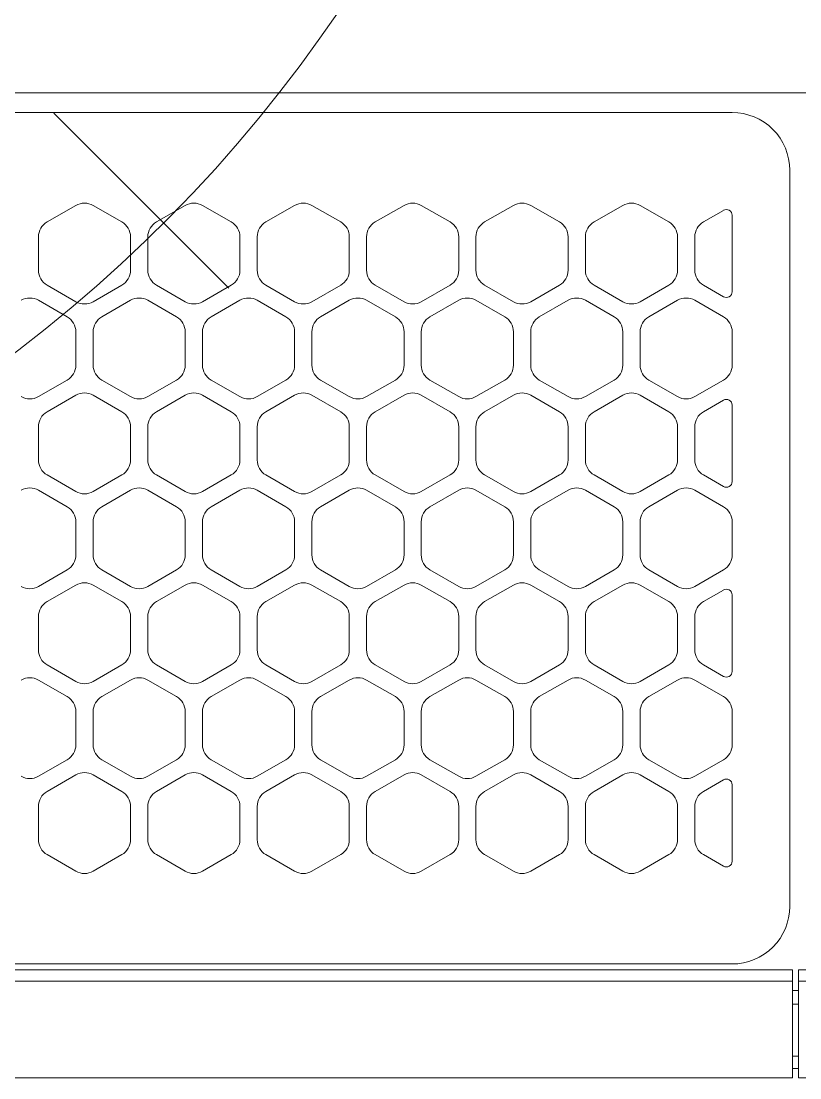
# Model space of a CAD drawing. Units: millimetres at full size, sheet at 1:30. Extents: x -17796 to 21385, y -23279 to 7734.
# Drawn here: x -13688 to -13620.3, y -1545.4 to -1453.5 of the extents above; entities that cross this region are included whole.
import ezdxf

# ---------------------------------------------------------------- set-up
doc = ezdxf.new("R2010")
doc.units = ezdxf.units.MM
doc.header["$LTSCALE"] = 30
doc.linetypes.add('CHAIN1', pattern=[8, 5, -1, 1, -1])
doc.layers.add('0-1_(W)電灯', color=253, linetype='Continuous', lineweight=18)
doc.layers.add('E-0_通り芯', color=134, linetype='Continuous', lineweight=9)

msp = doc.modelspace()

# ---------------------------------------------------------------- linework, layer by layer
at = {"layer": '0-1_(W)電灯'}
for p, q in [((-13906.22, -1459.78), (-13335.22, -1459.78)), ((-13626.22, -1461.48), (-13895.72, -1461.48)), ((-13621.22, -1530.48), (-13621.22, -1466.48)), ((-13683.22, -1469.55), (-13685.72, -1470.99)), ((-13679.22, -1470.99), (-13681.72, -1469.55)), ((-13673.72, -1469.55), (-13676.22, -1470.99)), ((-13669.72, -1470.99), (-13672.22, -1469.55)), ((-13664.22, -1469.55), (-13666.72, -1470.99)), ((-13660.22, -1470.99), (-13662.72, -1469.55)), ((-13654.72, -1469.55), (-13657.22, -1470.99)), ((-13650.72, -1470.99), (-13653.22, -1469.55)), ((-13645.22, -1469.55), (-13647.72, -1470.99)), ((-13641.22, -1470.99), (-13643.72, -1469.55)), ((-13635.72, -1469.55), (-13638.22, -1470.99)), ((-13631.72, -1470.99), (-13634.22, -1469.55)), ((-13626.97, -1469.98), (-13628.72, -1470.99)), ((-13626.22, -1477.05), (-13626.22, -1470.41)), ((-13686.47, -1472.29), (-13686.47, -1475.18)), ((-13678.47, -1475.18), (-13678.47, -1472.29)), ((-13676.97, -1472.29), (-13676.97, -1475.18)), ((-13668.97, -1475.18), (-13668.97, -1472.29)), ((-13667.47, -1472.29), (-13667.47, -1475.18)), ((-13659.47, -1475.18), (-13659.47, -1472.29)), ((-13657.97, -1472.29), (-13657.97, -1475.18)), ((-13649.97, -1475.18), (-13649.97, -1472.29)), ((-13648.47, -1472.29), (-13648.47, -1475.18)), ((-13640.47, -1475.18), (-13640.47, -1472.29)), ((-13638.97, -1472.29), (-13638.97, -1475.18)), ((-13630.97, -1475.18), (-13630.97, -1472.29)), ((-13629.47, -1472.29), (-13629.47, -1475.18)), ((-13685.72, -1476.48), (-13683.22, -1477.92)), ((-13681.72, -1477.92), (-13679.22, -1476.48)), ((-13676.22, -1476.48), (-13673.72, -1477.92)), ((-13672.22, -1477.92), (-13669.72, -1476.48)), ((-13666.72, -1476.48), (-13664.22, -1477.92)), ((-13662.72, -1477.92), (-13660.22, -1476.48)), ((-13657.22, -1476.48), (-13654.72, -1477.92)), ((-13653.22, -1477.92), (-13650.72, -1476.48)), ((-13647.72, -1476.48), (-13645.22, -1477.92)), ((-13643.72, -1477.92), (-13641.22, -1476.48)), ((-13638.22, -1476.48), (-13635.72, -1477.92)), ((-13634.22, -1477.92), (-13631.72, -1476.48)), ((-13628.72, -1476.48), (-13626.97, -1477.49)), ((-13683.97, -1479.24), (-13686.47, -1477.8)), ((-13678.47, -1477.8), (-13680.97, -1479.24)), ((-13674.47, -1479.24), (-13676.97, -1477.8)), ((-13668.97, -1477.8), (-13671.47, -1479.24)), ((-13664.97, -1479.24), (-13667.47, -1477.8)), ((-13659.47, -1477.8), (-13661.97, -1479.24)), ((-13655.47, -1479.24), (-13657.97, -1477.8)), ((-13649.97, -1477.8), (-13652.47, -1479.24)), ((-13645.97, -1479.24), (-13648.47, -1477.8)), ((-13640.47, -1477.8), (-13642.97, -1479.24)), ((-13636.47, -1479.24), (-13638.97, -1477.8)), ((-13630.97, -1477.8), (-13633.47, -1479.24)), ((-13626.97, -1479.24), (-13629.47, -1477.8)), ((-13683.22, -1483.43), (-13683.22, -1480.54)), ((-13681.72, -1480.54), (-13681.72, -1483.43)), ((-13673.72, -1483.43), (-13673.72, -1480.54)), ((-13672.22, -1480.54), (-13672.22, -1483.43)), ((-13664.22, -1483.43), (-13664.22, -1480.54)), ((-13662.72, -1480.54), (-13662.72, -1483.43)), ((-13654.72, -1483.43), (-13654.72, -1480.54)), ((-13653.22, -1480.54), (-13653.22, -1483.43)), ((-13645.22, -1483.43), (-13645.22, -1480.54)), ((-13643.72, -1480.54), (-13643.72, -1483.43)), ((-13635.72, -1483.43), (-13635.72, -1480.54)), ((-13634.22, -1480.54), (-13634.22, -1483.43)), ((-13626.22, -1483.43), (-13626.22, -1480.54)), ((-13686.47, -1486.17), (-13683.97, -1484.73)), ((-13680.97, -1484.73), (-13678.47, -1486.17)), ((-13676.97, -1486.17), (-13674.47, -1484.73)), ((-13671.47, -1484.73), (-13668.97, -1486.17)), ((-13667.47, -1486.17), (-13664.97, -1484.73)), ((-13661.97, -1484.73), (-13659.47, -1486.17)), ((-13657.97, -1486.17), (-13655.47, -1484.73)), ((-13652.47, -1484.73), (-13649.97, -1486.17)), ((-13648.47, -1486.17), (-13645.97, -1484.73)), ((-13642.97, -1484.73), (-13640.47, -1486.17)), ((-13638.97, -1486.17), (-13636.47, -1484.73)), ((-13633.47, -1484.73), (-13630.97, -1486.17)), ((-13629.47, -1486.17), (-13626.97, -1484.73)), ((-13683.22, -1486.05), (-13685.72, -1487.49)), ((-13679.22, -1487.49), (-13681.72, -1486.05)), ((-13673.72, -1486.05), (-13676.22, -1487.49)), ((-13669.72, -1487.49), (-13672.22, -1486.05)), ((-13664.22, -1486.05), (-13666.72, -1487.49)), ((-13660.22, -1487.49), (-13662.72, -1486.05)), ((-13654.72, -1486.05), (-13657.22, -1487.49)), ((-13650.72, -1487.49), (-13653.22, -1486.05)), ((-13645.22, -1486.05), (-13647.72, -1487.49)), ((-13641.22, -1487.49), (-13643.72, -1486.05)), ((-13635.72, -1486.05), (-13638.22, -1487.49)), ((-13631.72, -1487.49), (-13634.22, -1486.05)), ((-13626.97, -1486.48), (-13628.72, -1487.49)), ((-13626.22, -1493.55), (-13626.22, -1486.91)), ((-13686.47, -1488.79), (-13686.47, -1491.68)), ((-13678.47, -1491.68), (-13678.47, -1488.79)), ((-13676.97, -1488.79), (-13676.97, -1491.68)), ((-13668.97, -1491.68), (-13668.97, -1488.79)), ((-13667.47, -1488.79), (-13667.47, -1491.68)), ((-13659.47, -1491.68), (-13659.47, -1488.79)), ((-13657.97, -1488.79), (-13657.97, -1491.68)), ((-13649.97, -1491.68), (-13649.97, -1488.79)), ((-13648.47, -1488.79), (-13648.47, -1491.68)), ((-13640.47, -1491.68), (-13640.47, -1488.79)), ((-13638.97, -1488.79), (-13638.97, -1491.68)), ((-13630.97, -1491.68), (-13630.97, -1488.79)), ((-13629.47, -1488.79), (-13629.47, -1491.68)), ((-13685.72, -1492.98), (-13683.22, -1494.42)), ((-13681.72, -1494.42), (-13679.22, -1492.98)), ((-13676.22, -1492.98), (-13673.72, -1494.42)), ((-13672.22, -1494.42), (-13669.72, -1492.98)), ((-13666.72, -1492.98), (-13664.22, -1494.42)), ((-13662.72, -1494.42), (-13660.22, -1492.98)), ((-13657.22, -1492.98), (-13654.72, -1494.42)), ((-13653.22, -1494.42), (-13650.72, -1492.98)), ((-13647.72, -1492.98), (-13645.22, -1494.42)), ((-13643.72, -1494.42), (-13641.22, -1492.98)), ((-13638.22, -1492.98), (-13635.72, -1494.42)), ((-13634.22, -1494.42), (-13631.72, -1492.98)), ((-13628.72, -1492.98), (-13626.97, -1493.99)), ((-13683.97, -1495.74), (-13686.47, -1494.3)), ((-13678.47, -1494.3), (-13680.97, -1495.74)), ((-13674.47, -1495.74), (-13676.97, -1494.3)), ((-13668.97, -1494.3), (-13671.47, -1495.74)), ((-13664.97, -1495.74), (-13667.47, -1494.3)), ((-13659.47, -1494.3), (-13661.97, -1495.74)), ((-13655.47, -1495.74), (-13657.97, -1494.3)), ((-13649.97, -1494.3), (-13652.47, -1495.74)), ((-13645.97, -1495.74), (-13648.47, -1494.3)), ((-13640.47, -1494.3), (-13642.97, -1495.74)), ((-13636.47, -1495.74), (-13638.97, -1494.3)), ((-13630.97, -1494.3), (-13633.47, -1495.74)), ((-13626.97, -1495.74), (-13629.47, -1494.3)), ((-13683.22, -1499.93), (-13683.22, -1497.04)), ((-13681.72, -1497.04), (-13681.72, -1499.93)), ((-13673.72, -1499.93), (-13673.72, -1497.04)), ((-13672.22, -1497.04), (-13672.22, -1499.93)), ((-13664.22, -1499.93), (-13664.22, -1497.04)), ((-13662.72, -1497.04), (-13662.72, -1499.93)), ((-13654.72, -1499.93), (-13654.72, -1497.04)), ((-13653.22, -1497.04), (-13653.22, -1499.93)), ((-13645.22, -1499.93), (-13645.22, -1497.04)), ((-13643.72, -1497.04), (-13643.72, -1499.93)), ((-13635.72, -1499.93), (-13635.72, -1497.04)), ((-13634.22, -1497.04), (-13634.22, -1499.93)), ((-13626.22, -1499.93), (-13626.22, -1497.04)), ((-13686.47, -1502.67), (-13683.97, -1501.23)), ((-13680.97, -1501.23), (-13678.47, -1502.67)), ((-13676.97, -1502.67), (-13674.47, -1501.23)), ((-13671.47, -1501.23), (-13668.97, -1502.67)), ((-13667.47, -1502.67), (-13664.97, -1501.23)), ((-13661.97, -1501.23), (-13659.47, -1502.67)), ((-13657.97, -1502.67), (-13655.47, -1501.23)), ((-13652.47, -1501.23), (-13649.97, -1502.67)), ((-13648.47, -1502.67), (-13645.97, -1501.23)), ((-13642.97, -1501.23), (-13640.47, -1502.67)), ((-13638.97, -1502.67), (-13636.47, -1501.23)), ((-13633.47, -1501.23), (-13630.97, -1502.67)), ((-13629.47, -1502.67), (-13626.97, -1501.23)), ((-13683.22, -1502.55), (-13685.72, -1503.99)), ((-13679.22, -1503.99), (-13681.72, -1502.55)), ((-13673.72, -1502.55), (-13676.22, -1503.99)), ((-13669.72, -1503.99), (-13672.22, -1502.55)), ((-13664.22, -1502.55), (-13666.72, -1503.99)), ((-13660.22, -1503.99), (-13662.72, -1502.55)), ((-13654.72, -1502.55), (-13657.22, -1503.99)), ((-13650.72, -1503.99), (-13653.22, -1502.55)), ((-13645.22, -1502.55), (-13647.72, -1503.99)), ((-13641.22, -1503.99), (-13643.72, -1502.55)), ((-13635.72, -1502.55), (-13638.22, -1503.99)), ((-13631.72, -1503.99), (-13634.22, -1502.55)), ((-13626.97, -1502.98), (-13628.72, -1503.99)), ((-13626.22, -1510.05), (-13626.22, -1503.41)), ((-13686.47, -1505.29), (-13686.47, -1508.18)), ((-13678.47, -1508.18), (-13678.47, -1505.29)), ((-13676.97, -1505.29), (-13676.97, -1508.18)), ((-13668.97, -1508.18), (-13668.97, -1505.29)), ((-13667.47, -1505.29), (-13667.47, -1508.18)), ((-13659.47, -1508.18), (-13659.47, -1505.29)), ((-13657.97, -1505.29), (-13657.97, -1508.18)), ((-13649.97, -1508.18), (-13649.97, -1505.29)), ((-13648.47, -1505.29), (-13648.47, -1508.18)), ((-13640.47, -1508.18), (-13640.47, -1505.29)), ((-13638.97, -1505.29), (-13638.97, -1508.18)), ((-13630.97, -1508.18), (-13630.97, -1505.29)), ((-13629.47, -1505.29), (-13629.47, -1508.18)), ((-13685.72, -1509.48), (-13683.22, -1510.92)), ((-13681.72, -1510.92), (-13679.22, -1509.48)), ((-13676.22, -1509.48), (-13673.72, -1510.92)), ((-13672.22, -1510.92), (-13669.72, -1509.48)), ((-13666.72, -1509.48), (-13664.22, -1510.92)), ((-13662.72, -1510.92), (-13660.22, -1509.48)), ((-13657.22, -1509.48), (-13654.72, -1510.92)), ((-13653.22, -1510.92), (-13650.72, -1509.48)), ((-13647.72, -1509.48), (-13645.22, -1510.92)), ((-13643.72, -1510.92), (-13641.22, -1509.48)), ((-13638.22, -1509.48), (-13635.72, -1510.92)), ((-13634.22, -1510.92), (-13631.72, -1509.48)), ((-13628.72, -1509.48), (-13626.97, -1510.49)), ((-13683.97, -1512.24), (-13686.47, -1510.8)), ((-13678.47, -1510.8), (-13680.97, -1512.24)), ((-13674.47, -1512.24), (-13676.97, -1510.8)), ((-13668.97, -1510.8), (-13671.47, -1512.24)), ((-13664.97, -1512.24), (-13667.47, -1510.8)), ((-13659.47, -1510.8), (-13661.97, -1512.24)), ((-13655.47, -1512.24), (-13657.97, -1510.8)), ((-13649.97, -1510.8), (-13652.47, -1512.24)), ((-13645.97, -1512.24), (-13648.47, -1510.8)), ((-13640.47, -1510.8), (-13642.97, -1512.24)), ((-13636.47, -1512.24), (-13638.97, -1510.8)), ((-13630.97, -1510.8), (-13633.47, -1512.24)), ((-13626.97, -1512.24), (-13629.47, -1510.8)), ((-13683.22, -1516.43), (-13683.22, -1513.54)), ((-13681.72, -1513.54), (-13681.72, -1516.43)), ((-13673.72, -1516.43), (-13673.72, -1513.54)), ((-13672.22, -1513.54), (-13672.22, -1516.43)), ((-13664.22, -1516.43), (-13664.22, -1513.54)), ((-13662.72, -1513.54), (-13662.72, -1516.43)), ((-13654.72, -1516.43), (-13654.72, -1513.54)), ((-13653.22, -1513.54), (-13653.22, -1516.43)), ((-13645.22, -1516.43), (-13645.22, -1513.54)), ((-13643.72, -1513.54), (-13643.72, -1516.43)), ((-13635.72, -1516.43), (-13635.72, -1513.54)), ((-13634.22, -1513.54), (-13634.22, -1516.43)), ((-13626.22, -1516.43), (-13626.22, -1513.54)), ((-13686.47, -1519.17), (-13683.97, -1517.73)), ((-13680.97, -1517.73), (-13678.47, -1519.17)), ((-13676.97, -1519.17), (-13674.47, -1517.73)), ((-13671.47, -1517.73), (-13668.97, -1519.17)), ((-13667.47, -1519.17), (-13664.97, -1517.73)), ((-13661.97, -1517.73), (-13659.47, -1519.17)), ((-13657.97, -1519.17), (-13655.47, -1517.73)), ((-13652.47, -1517.73), (-13649.97, -1519.17)), ((-13648.47, -1519.17), (-13645.97, -1517.73)), ((-13642.97, -1517.73), (-13640.47, -1519.17)), ((-13638.97, -1519.17), (-13636.47, -1517.73)), ((-13633.47, -1517.73), (-13630.97, -1519.17)), ((-13629.47, -1519.17), (-13626.97, -1517.73)), ((-13683.22, -1519.05), (-13685.72, -1520.49)), ((-13679.22, -1520.49), (-13681.72, -1519.05)), ((-13673.72, -1519.05), (-13676.22, -1520.49)), ((-13669.72, -1520.49), (-13672.22, -1519.05)), ((-13664.22, -1519.05), (-13666.72, -1520.49)), ((-13660.22, -1520.49), (-13662.72, -1519.05)), ((-13654.72, -1519.05), (-13657.22, -1520.49)), ((-13650.72, -1520.49), (-13653.22, -1519.05)), ((-13645.22, -1519.05), (-13647.72, -1520.49)), ((-13641.22, -1520.49), (-13643.72, -1519.05)), ((-13635.72, -1519.05), (-13638.22, -1520.49)), ((-13631.72, -1520.49), (-13634.22, -1519.05)), ((-13626.97, -1519.48), (-13628.72, -1520.49)), ((-13626.22, -1526.55), (-13626.22, -1519.91)), ((-13686.47, -1521.79), (-13686.47, -1524.68)), ((-13678.47, -1524.68), (-13678.47, -1521.79)), ((-13676.97, -1521.79), (-13676.97, -1524.68)), ((-13668.97, -1524.68), (-13668.97, -1521.79)), ((-13667.47, -1521.79), (-13667.47, -1524.68)), ((-13659.47, -1524.68), (-13659.47, -1521.79)), ((-13657.97, -1521.79), (-13657.97, -1524.68)), ((-13649.97, -1524.68), (-13649.97, -1521.79)), ((-13648.47, -1521.79), (-13648.47, -1524.68)), ((-13640.47, -1524.68), (-13640.47, -1521.79)), ((-13638.97, -1521.79), (-13638.97, -1524.68)), ((-13630.97, -1524.68), (-13630.97, -1521.79)), ((-13629.47, -1521.79), (-13629.47, -1524.68)), ((-13685.72, -1525.98), (-13683.22, -1527.42)), ((-13681.72, -1527.42), (-13679.22, -1525.98)), ((-13676.22, -1525.98), (-13673.72, -1527.42)), ((-13672.22, -1527.42), (-13669.72, -1525.98)), ((-13666.72, -1525.98), (-13664.22, -1527.42)), ((-13662.72, -1527.42), (-13660.22, -1525.98)), ((-13657.22, -1525.98), (-13654.72, -1527.42)), ((-13653.22, -1527.42), (-13650.72, -1525.98)), ((-13647.72, -1525.98), (-13645.22, -1527.42)), ((-13643.72, -1527.42), (-13641.22, -1525.98)), ((-13638.22, -1525.98), (-13635.72, -1527.42)), ((-13634.22, -1527.42), (-13631.72, -1525.98)), ((-13628.72, -1525.98), (-13626.97, -1526.99)), ((-13895.72, -1535.48), (-13626.22, -1535.48)), ((-13895.72, -1535.98), (-13620.97, -1535.98)), ((-13620.97, -1535.98), (-13620.97, -1536.98)), ((-13345.72, -1535.98), (-13620.47, -1535.98)), ((-13620.47, -1535.98), (-13620.47, -1536.98)), ((-13895.72, -1536.98), (-13620.97, -1536.98)), ((-13620.97, -1536.98), (-13620.97, -1539.21)), ((-13345.72, -1536.98), (-13620.47, -1536.98)), ((-13620.47, -1536.98), (-13620.47, -1539.21)), ((-13620.47, -1537.78), (-13620.97, -1537.78)), ((-13620.97, -1538.98), (-13620.47, -1538.98)), ((-13620.97, -1539.21), (-13620.97, -1542.04)), ((-13620.47, -1539.21), (-13620.47, -1542.04)), ((-13620.97, -1542.04), (-13620.97, -1545.38)), ((-13620.47, -1542.04), (-13620.47, -1545.38)), ((-13620.97, -1543.48), (-13620.47, -1543.48)), ((-13620.97, -1544.58), (-13620.47, -1544.58)), ((-13895.72, -1545.38), (-13620.97, -1545.38)), ((-13345.72, -1545.38), (-13620.47, -1545.38))]:
    msp.add_line(p, q, dxfattribs=at)
for centre, radius, start, end in [((-13626.22, -1466.48), 5, 359.99981, 90.00024), ((-13682.47, -1470.85), 1.5, 59.99859, 120.00141), ((-13672.97, -1470.85), 1.5, 59.99859, 120.00141), ((-13663.47, -1470.85), 1.5, 59.99859, 120.00141), ((-13653.97, -1470.85), 1.5, 59.99862, 120.00138), ((-13644.47, -1470.85), 1.5, 59.99859, 120.00141), ((-13634.97, -1470.85), 1.5, 59.99845, 120.00155), ((-13626.72, -1470.41), 0.5, 0.00444, 119.99385), ((-13684.97, -1472.29), 1.5, 119.998, 180.0011), ((-13679.97, -1472.29), 1.5, 359.99917, 60.00123), ((-13675.47, -1472.29), 1.5, 119.99841, 180.00119), ((-13670.47, -1472.29), 1.5, 359.99917, 60.00123), ((-13665.97, -1472.29), 1.5, 119.99834, 180.00101), ((-13660.97, -1472.29), 1.5, 359.99909, 60.00156), ((-13656.47, -1472.29), 1.5, 119.99834, 180.00101), ((-13651.47, -1472.29), 1.5, 359.99925, 60.00128), ((-13646.97, -1472.29), 1.5, 119.99837, 180.0011), ((-13641.97, -1472.29), 1.5, 359.99899, 60.00154), ((-13637.47, -1472.29), 1.5, 119.99824, 180.00123), ((-13632.47, -1472.29), 1.5, 359.99912, 60.00141), ((-13627.97, -1472.29), 1.5, 119.9983, 180.00117), ((-13684.97, -1475.18), 1.5, 180.00053, 239.99923), ((-13679.97, -1475.18), 1.5, 300.00011, 0.00062), ((-13675.47, -1475.18), 1.5, 180.00047, 239.9988), ((-13670.47, -1475.18), 1.5, 300.00011, 0.00062), ((-13665.97, -1475.18), 1.5, 180.0009, 239.99862), ((-13660.97, -1475.18), 1.5, 299.99977, 0.00072), ((-13656.47, -1475.18), 1.5, 180.00061, 239.9989), ((-13651.47, -1475.18), 1.5, 300.00007, 0.00053), ((-13646.97, -1475.18), 1.5, 180.00065, 239.99874), ((-13641.97, -1475.18), 1.5, 299.99994, 0.00067), ((-13637.47, -1475.18), 1.5, 180.00054, 239.99885), ((-13632.47, -1475.18), 1.5, 300.00001, 0.0006), ((-13627.97, -1475.18), 1.5, 180.00059, 239.9988), ((-13687.22, -1479.1), 1.5, 59.9991, 120.0009), ((-13677.72, -1479.1), 1.5, 59.99923, 120.00077), ((-13668.22, -1479.1), 1.5, 59.99914, 120.00086), ((-13658.72, -1479.1), 1.5, 59.99914, 120.00086), ((-13649.22, -1479.1), 1.5, 59.99915, 120.00085), ((-13639.72, -1479.1), 1.5, 59.99919, 120.00081), ((-13630.22, -1479.1), 1.5, 59.99915, 120.00085), ((-13626.72, -1477.05), 0.5, 240.00119, 359.99711), ((-13682.47, -1476.62), 1.5, 239.9991, 300.0009), ((-13672.97, -1476.62), 1.5, 239.9991, 300.0009), ((-13663.47, -1476.62), 1.5, 239.9991, 300.0009), ((-13653.97, -1476.62), 1.5, 239.99923, 300.00077), ((-13644.47, -1476.62), 1.5, 239.9991, 300.0009), ((-13634.97, -1476.62), 1.5, 239.99911, 300.00089), ((-13684.72, -1480.54), 1.5, 359.9995, 60.00091), ((-13680.22, -1480.54), 1.5, 119.99826, 180.00109), ((-13675.22, -1480.54), 1.5, 359.99993, 60.00072), ((-13670.72, -1480.54), 1.5, 119.99826, 180.00109), ((-13665.72, -1480.54), 1.5, 359.99993, 60.00072), ((-13661.22, -1480.54), 1.5, 119.9986, 180.001), ((-13656.22, -1480.54), 1.5, 359.9995, 60.00091), ((-13651.72, -1480.54), 1.5, 119.99833, 180.00127), ((-13646.72, -1480.54), 1.5, 359.99968, 60.00098), ((-13642.22, -1480.54), 1.5, 119.99841, 180.00106), ((-13637.22, -1480.54), 1.5, 359.99975, 60.00084), ((-13632.72, -1480.54), 1.5, 119.99833, 180.00108), ((-13627.72, -1480.54), 1.5, 359.99974, 60.00083), ((-13684.72, -1483.43), 1.5, 300.00101, 359.99972), ((-13680.22, -1483.43), 1.5, 179.99916, 240.00036), ((-13675.22, -1483.43), 1.5, 300.00063, 359.99985), ((-13670.72, -1483.43), 1.5, 179.99916, 240.00036), ((-13665.72, -1483.43), 1.5, 300.0009, 359.99958), ((-13661.22, -1483.43), 1.5, 179.99924, 240.00003), ((-13656.22, -1483.43), 1.5, 300.00074, 359.99999), ((-13651.72, -1483.43), 1.5, 179.99924, 240.00003), ((-13646.72, -1483.43), 1.5, 300.00077, 359.99972), ((-13642.22, -1483.43), 1.5, 179.99931, 240.00008), ((-13637.22, -1483.43), 1.5, 300.00073, 359.99982), ((-13632.72, -1483.43), 1.5, 179.99923, 240.00022), ((-13627.72, -1483.43), 1.5, 300.00074, 359.99984), ((-13682.47, -1487.35), 1.5, 60.00054, 119.99946), ((-13672.97, -1487.35), 1.5, 60.00054, 119.99946), ((-13663.47, -1487.35), 1.5, 60.00054, 119.99946), ((-13653.97, -1487.35), 1.5, 60.00068, 119.99932), ((-13644.47, -1487.35), 1.5, 60.00057, 119.99943), ((-13634.97, -1487.35), 1.5, 60.00055, 119.99945), ((-13687.22, -1484.87), 1.5, 240.00041, 299.99959), ((-13677.72, -1484.87), 1.5, 240.00059, 299.99941), ((-13668.22, -1484.87), 1.5, 240.00055, 299.99945), ((-13658.72, -1484.87), 1.5, 240.00055, 299.99945), ((-13649.22, -1484.87), 1.5, 240.00052, 299.99948), ((-13639.72, -1484.87), 1.5, 240.00057, 299.99943), ((-13630.22, -1484.87), 1.5, 240.00054, 299.99946), ((-13626.72, -1486.91), 0.5, 359.98948, 120.01222), ((-13684.97, -1488.79), 1.5, 119.99857, 180.00053), ((-13679.97, -1488.79), 1.5, 359.99971, 60.0007), ((-13675.47, -1488.79), 1.5, 119.99898, 180.00062), ((-13670.47, -1488.79), 1.5, 359.99971, 60.0007), ((-13665.97, -1488.79), 1.5, 119.99891, 180.00044), ((-13660.97, -1488.79), 1.5, 359.99992, 60.00074), ((-13656.47, -1488.79), 1.5, 119.99891, 180.00044), ((-13651.47, -1488.79), 1.5, 359.99996, 60.00057), ((-13646.97, -1488.79), 1.5, 119.99908, 180.00039), ((-13641.97, -1488.79), 1.5, 359.99981, 60.00072), ((-13637.47, -1488.79), 1.5, 119.99894, 180.00053), ((-13632.47, -1488.79), 1.5, 359.99989, 60.00065), ((-13627.97, -1488.79), 1.5, 119.99901, 180.00046), ((-13684.97, -1491.68), 1.5, 180.00083, 239.99894), ((-13679.97, -1491.68), 1.5, 300.00074, 359.99999), ((-13675.47, -1491.68), 1.5, 180.00019, 239.99908), ((-13670.47, -1491.68), 1.5, 300.00074, 359.99999), ((-13665.97, -1491.68), 1.5, 180.00062, 239.9989), ((-13660.97, -1491.68), 1.5, 300.0004, 0.00008), ((-13656.47, -1491.68), 1.5, 180.00062, 239.9989), ((-13651.47, -1491.68), 1.5, 300.00069, 359.99992), ((-13646.97, -1491.68), 1.5, 180.00055, 239.99885), ((-13641.97, -1491.68), 1.5, 300.00044, 0.00017), ((-13637.47, -1491.68), 1.5, 180.00029, 239.9991), ((-13632.47, -1491.68), 1.5, 300.00056, 0.00005), ((-13627.97, -1491.68), 1.5, 180.00042, 239.99897), ((-13687.22, -1495.6), 1.5, 60.00112, 119.99888), ((-13677.72, -1495.6), 1.5, 60.00124, 119.99876), ((-13668.22, -1495.6), 1.5, 60.00121, 119.99879), ((-13658.72, -1495.6), 1.5, 60.00121, 119.99879), ((-13649.22, -1495.6), 1.5, 60.00118, 119.99882), ((-13639.72, -1495.6), 1.5, 60.00122, 119.99878), ((-13630.22, -1495.6), 1.5, 60.00121, 119.99879), ((-13626.72, -1493.55), 0.5, 239.99913, 359.99917), ((-13682.47, -1493.12), 1.5, 240.00117, 299.99883), ((-13672.97, -1493.12), 1.5, 240.00117, 299.99883), ((-13663.47, -1493.12), 1.5, 240.00117, 299.99883), ((-13653.97, -1493.12), 1.5, 240.00127, 299.99873), ((-13644.47, -1493.12), 1.5, 240.00117, 299.99883), ((-13634.97, -1493.12), 1.5, 240.00117, 299.99883), ((-13684.72, -1497.04), 1.5, 0.00049, 59.99991), ((-13680.22, -1497.04), 1.5, 119.99954, 179.99981), ((-13675.22, -1497.04), 1.5, 0.00013, 60.00053), ((-13670.72, -1497.04), 1.5, 119.99927, 180.00008), ((-13665.72, -1497.04), 1.5, 0.00035, 60.0003), ((-13661.22, -1497.04), 1.5, 119.99961, 179.99998), ((-13656.22, -1497.04), 1.5, 0.00021, 60.0002), ((-13651.72, -1497.04), 1.5, 119.99938, 180.00022), ((-13646.72, -1497.04), 1.5, 0.00024, 60.00041), ((-13642.22, -1497.04), 1.5, 119.99946, 180.00001), ((-13637.22, -1497.04), 1.5, 0.00028, 60.00032), ((-13632.72, -1497.04), 1.5, 119.99943, 179.99998), ((-13627.72, -1497.04), 1.5, 0.00025, 60.00031), ((-13684.72, -1499.93), 1.5, 299.99961, 359.99998), ((-13680.22, -1499.93), 1.5, 180.00013, 240.00053), ((-13675.22, -1499.93), 1.5, 299.99954, 359.99981), ((-13670.72, -1499.93), 1.5, 180.00013, 240.00053), ((-13665.72, -1499.93), 1.5, 299.99954, 359.99981), ((-13661.22, -1499.93), 1.5, 180.00021, 240.0002), ((-13656.22, -1499.93), 1.5, 299.99938, 0.00022), ((-13651.72, -1499.93), 1.5, 180.00021, 240.0002), ((-13646.72, -1499.93), 1.5, 299.9994, 359.99994), ((-13642.22, -1499.93), 1.5, 180.00017, 240.00036), ((-13637.22, -1499.93), 1.5, 299.99943, 359.99998), ((-13632.72, -1499.93), 1.5, 180.00028, 240.00032), ((-13627.72, -1499.93), 1.5, 299.99947, 359.99997), ((-13682.47, -1503.85), 1.5, 60.00117, 119.99883), ((-13672.97, -1503.85), 1.5, 60.00117, 119.99883), ((-13663.47, -1503.85), 1.5, 60.00117, 119.99883), ((-13653.97, -1503.85), 1.5, 60.00126, 119.99874), ((-13644.47, -1503.85), 1.5, 60.00117, 119.99883), ((-13634.97, -1503.85), 1.5, 60.00117, 119.99883), ((-13687.22, -1501.37), 1.5, 240.00112, 299.99888), ((-13677.72, -1501.37), 1.5, 240.00124, 299.99876), ((-13668.22, -1501.37), 1.5, 240.00116, 299.99884), ((-13658.72, -1501.37), 1.5, 240.00121, 299.99879), ((-13649.22, -1501.37), 1.5, 240.00118, 299.99882), ((-13639.72, -1501.37), 1.5, 240.00125, 299.99875), ((-13630.22, -1501.37), 1.5, 240.0012, 299.9988), ((-13626.72, -1503.41), 0.5, 359.99678, 120.00492), ((-13684.97, -1505.29), 1.5, 119.99972, 179.99938), ((-13679.97, -1505.29), 1.5, 359.99907, 60.00134), ((-13675.47, -1505.29), 1.5, 119.9999, 179.9997), ((-13670.47, -1505.29), 1.5, 359.99907, 60.00134), ((-13665.97, -1505.29), 1.5, 119.99979, 179.99956), ((-13660.97, -1505.29), 1.5, 359.99927, 60.00138), ((-13656.47, -1505.29), 1.5, 119.99956, 179.99979), ((-13651.47, -1505.29), 1.5, 359.99943, 60.0011), ((-13646.97, -1505.29), 1.5, 119.99984, 179.99963), ((-13641.97, -1505.29), 1.5, 359.99917, 60.00136), ((-13637.47, -1505.29), 1.5, 119.99973, 179.99974), ((-13632.47, -1505.29), 1.5, 359.9993, 60.00123), ((-13627.97, -1505.29), 1.5, 119.99978, 179.99969), ((-13684.97, -1508.18), 1.5, 180.00033, 239.99829), ((-13679.97, -1508.18), 1.5, 300.00225, 359.99962), ((-13675.47, -1508.18), 1.5, 179.99969, 239.99844), ((-13670.47, -1508.18), 1.5, 300.00225, 359.99962), ((-13665.97, -1508.18), 1.5, 179.9999, 239.99848), ((-13660.97, -1508.18), 1.5, 300.00218, 359.99944), ((-13656.47, -1508.18), 1.5, 179.9999, 239.99848), ((-13651.47, -1508.18), 1.5, 300.00235, 359.99939), ((-13646.97, -1508.18), 1.5, 179.99994, 239.99831), ((-13641.97, -1508.18), 1.5, 300.00222, 359.99953), ((-13637.47, -1508.18), 1.5, 179.9998, 239.99846), ((-13632.47, -1508.18), 1.5, 300.00229, 359.99946), ((-13627.97, -1508.18), 1.5, 179.99987, 239.99839), ((-13687.22, -1512.1), 1.5, 59.99572, 120.00428), ((-13677.72, -1512.1), 1.5, 59.99589, 120.00411), ((-13668.22, -1512.1), 1.5, 59.9958, 120.0042), ((-13658.72, -1512.1), 1.5, 59.9958, 120.0042), ((-13649.22, -1512.1), 1.5, 59.99583, 120.00417), ((-13639.72, -1512.1), 1.5, 59.99588, 120.00412), ((-13630.22, -1512.1), 1.5, 59.99585, 120.00415), ((-13626.72, -1510.05), 0.5, 240.0042, 359.99751), ((-13682.47, -1509.62), 1.5, 239.99585, 300.00415), ((-13672.97, -1509.62), 1.5, 239.99585, 300.00415), ((-13663.47, -1509.62), 1.5, 239.99585, 300.00415), ((-13653.97, -1509.62), 1.5, 239.99594, 300.00406), ((-13644.47, -1509.62), 1.5, 239.99585, 300.00415), ((-13634.97, -1509.62), 1.5, 239.99586, 300.00414), ((-13684.72, -1513.54), 1.5, 0.00204, 59.99609), ((-13680.22, -1513.54), 1.5, 120.00148, 180.00015), ((-13675.22, -1513.54), 1.5, 0.00174, 59.99664), ((-13670.72, -1513.54), 1.5, 120.00148, 180.00015), ((-13665.72, -1513.54), 1.5, 0.00196, 59.99641), ((-13661.22, -1513.54), 1.5, 120.00182, 180.00005), ((-13656.22, -1513.54), 1.5, 0.00182, 59.99631), ((-13651.72, -1513.54), 1.5, 120.00159, 180.00028), ((-13646.72, -1513.54), 1.5, 0.00185, 59.99653), ((-13642.22, -1513.54), 1.5, 120.00153, 180.00021), ((-13637.22, -1513.54), 1.5, 0.00181, 59.9965), ((-13632.72, -1513.54), 1.5, 120.00157, 180.00011), ((-13627.72, -1513.54), 1.5, 0.00182, 59.99646), ((-13684.72, -1516.43), 1.5, 300.00319, 359.99867), ((-13680.22, -1516.43), 1.5, 180.00073, 239.99765), ((-13675.22, -1516.43), 1.5, 300.00313, 359.9985), ((-13670.72, -1516.43), 1.5, 180.00044, 239.99793), ((-13665.72, -1516.43), 1.5, 300.00336, 359.99827), ((-13661.22, -1516.43), 1.5, 180.0003, 239.99783), ((-13656.22, -1516.43), 1.5, 300.00319, 359.99867), ((-13651.72, -1516.43), 1.5, 180.0003, 239.99783), ((-13646.72, -1516.43), 1.5, 300.00324, 359.99838), ((-13642.22, -1516.43), 1.5, 180.00051, 239.99774), ((-13637.22, -1516.43), 1.5, 300.0032, 359.99848), ((-13632.72, -1516.43), 1.5, 180.00055, 239.99776), ((-13627.72, -1516.43), 1.5, 300.00321, 359.99851), ((-13682.47, -1520.35), 1.5, 59.9991, 120.0009), ((-13672.97, -1520.35), 1.5, 59.9991, 120.0009), ((-13663.47, -1520.35), 1.5, 59.9991, 120.0009), ((-13653.97, -1520.35), 1.5, 59.99918, 120.00082), ((-13644.47, -1520.35), 1.5, 59.9991, 120.0009), ((-13634.97, -1520.35), 1.5, 59.99911, 120.00089), ((-13687.22, -1517.87), 1.5, 239.99902, 300.00098), ((-13677.72, -1517.87), 1.5, 239.99923, 300.00077), ((-13668.22, -1517.87), 1.5, 239.99915, 300.00085), ((-13658.72, -1517.87), 1.5, 239.9991, 300.0009), ((-13649.22, -1517.87), 1.5, 239.99915, 300.00085), ((-13639.72, -1517.87), 1.5, 239.99919, 300.00081), ((-13630.22, -1517.87), 1.5, 239.99917, 300.00083), ((-13626.72, -1519.91), 0.5, 0.01534, 119.98295), ((-13684.97, -1521.79), 1.5, 120.00288, 179.9985), ((-13679.97, -1521.79), 1.5, 0.0016, 59.99653), ((-13675.47, -1521.79), 1.5, 120.00329, 179.99858), ((-13670.47, -1521.79), 1.5, 0.0016, 59.99653), ((-13665.97, -1521.79), 1.5, 120.00345, 179.99817), ((-13660.97, -1521.79), 1.5, 0.00174, 59.99663), ((-13656.47, -1521.79), 1.5, 120.00322, 179.99841), ((-13651.47, -1521.79), 1.5, 0.00178, 59.99647), ((-13646.97, -1521.79), 1.5, 120.00325, 179.99849), ((-13641.97, -1521.79), 1.5, 0.00167, 59.99658), ((-13637.47, -1521.79), 1.5, 120.00312, 179.99863), ((-13632.47, -1521.79), 1.5, 0.00173, 59.99653), ((-13627.97, -1521.79), 1.5, 120.00324, 179.9985), ((-13684.97, -1524.68), 1.5, 180.00027, 239.99835), ((-13679.97, -1524.68), 1.5, 300.00168, 0.00019), ((-13675.47, -1524.68), 1.5, 179.99998, 239.99815), ((-13670.47, -1524.68), 1.5, 300.00168, 0.00019), ((-13665.97, -1524.68), 1.5, 180.00013, 239.99825), ((-13660.97, -1524.68), 1.5, 300.00134, 0.00028), ((-13656.47, -1524.68), 1.5, 180.00013, 239.99825), ((-13651.47, -1524.68), 1.5, 300.00165, 0.0001), ((-13646.97, -1524.68), 1.5, 180.00005, 239.9982), ((-13641.97, -1524.68), 1.5, 300.00151, 0.00023), ((-13637.47, -1524.68), 1.5, 180.00005, 239.9982), ((-13632.47, -1524.68), 1.5, 300.00158, 0.00017), ((-13627.97, -1524.68), 1.5, 180, 239.99826), ((-13626.72, -1526.55), 0.5, 240.00313, 359.99858), ((-13682.47, -1526.12), 1.5, 239.99699, 300.00301), ((-13672.97, -1526.12), 1.5, 239.99699, 300.00301), ((-13663.47, -1526.12), 1.5, 239.99699, 300.00301), ((-13653.97, -1526.12), 1.5, 239.99705, 300.00295), ((-13644.47, -1526.12), 1.5, 239.99699, 300.00301), ((-13634.97, -1526.12), 1.5, 239.99684, 300.00316), ((-13626.22, -1530.48), 5, 269.99899, 0.00096)]:
    msp.add_arc(centre, radius, start, end, dxfattribs=at)
at = {"layer": 'E-0_通り芯', "linetype": 'CHAIN1'}
msp.add_line((-13854.85, -1291.82), (-13669.92, -1476.74), dxfattribs=at)
at = {"layer": 'E-0_通り芯'}
msp.add_arc((-13764, -1382.66), 125.042, 274.47121, 175.52948, dxfattribs=at)

doc.saveas('drawing.dxf')
